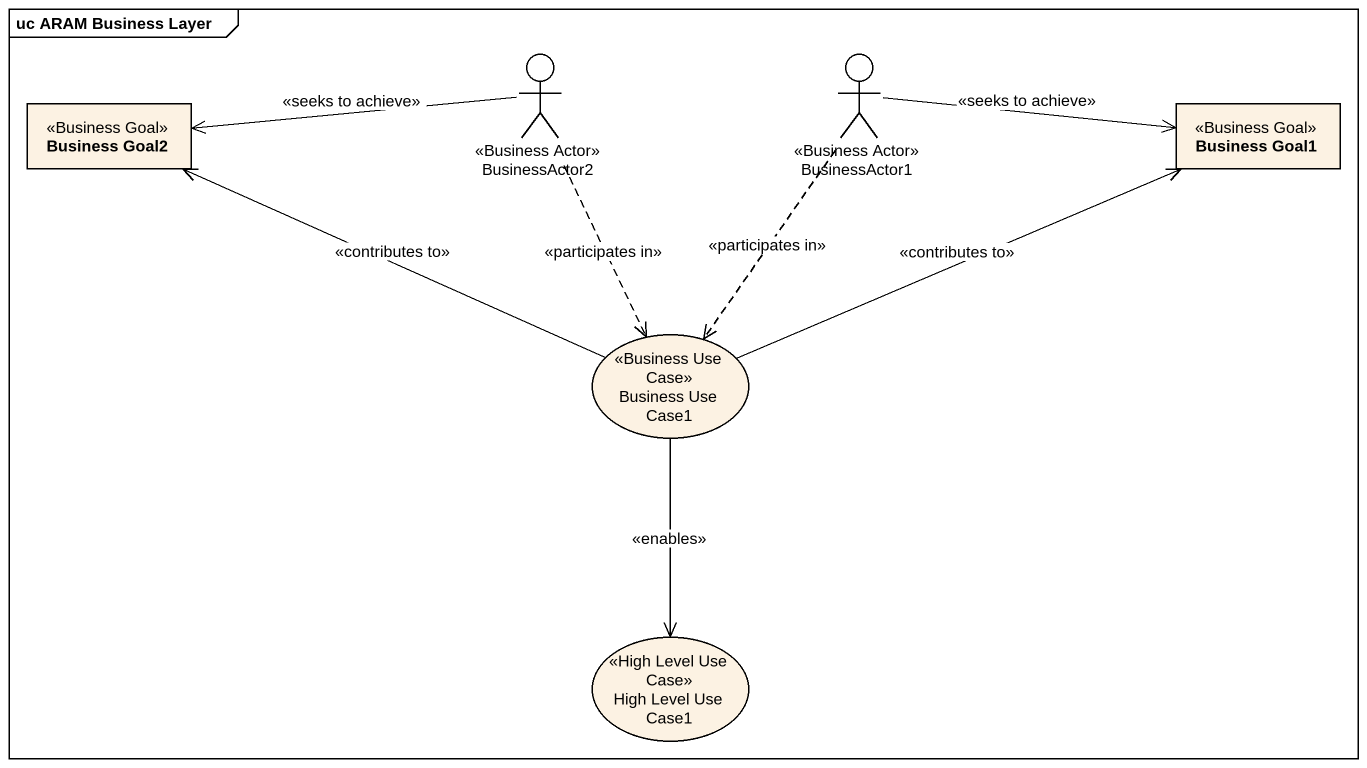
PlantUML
@startuml
mainframe uc ARAM Business Layer
allowmixing
hide circle
hide empty members
class "Business Goal2" as Business_Goal2 <<Business Goal>>
actor BusinessActor2 <<Business Actor>>
actor BusinessActor1 <<Business Actor>>
class "Business Goal1" as Business_Goal1 <<Business Goal>>
usecase "Business Use Case1" as Business_Use_Case1 <<Business Use Case>>
usecase "High Level Use Case1" as High_Level_Use_Case1 <<High Level Use Case>>
BusinessActor2 -left-> Business_Goal2 : <<seeks to achieve>>
BusinessActor2 ..> Business_Use_Case1 : <<participates in>>
BusinessActor1 -right-> Business_Goal1 : <<seeks to achieve>>
BusinessActor1 ..> Business_Use_Case1 : <<participates in>>
Business_Use_Case1 -left-> Business_Goal2 : <<contributes to>>
Business_Use_Case1 -right-> Business_Goal1 : <<contributes to>>
Business_Use_Case1 --> High_Level_Use_Case1 : <<enables>>
@enduml
